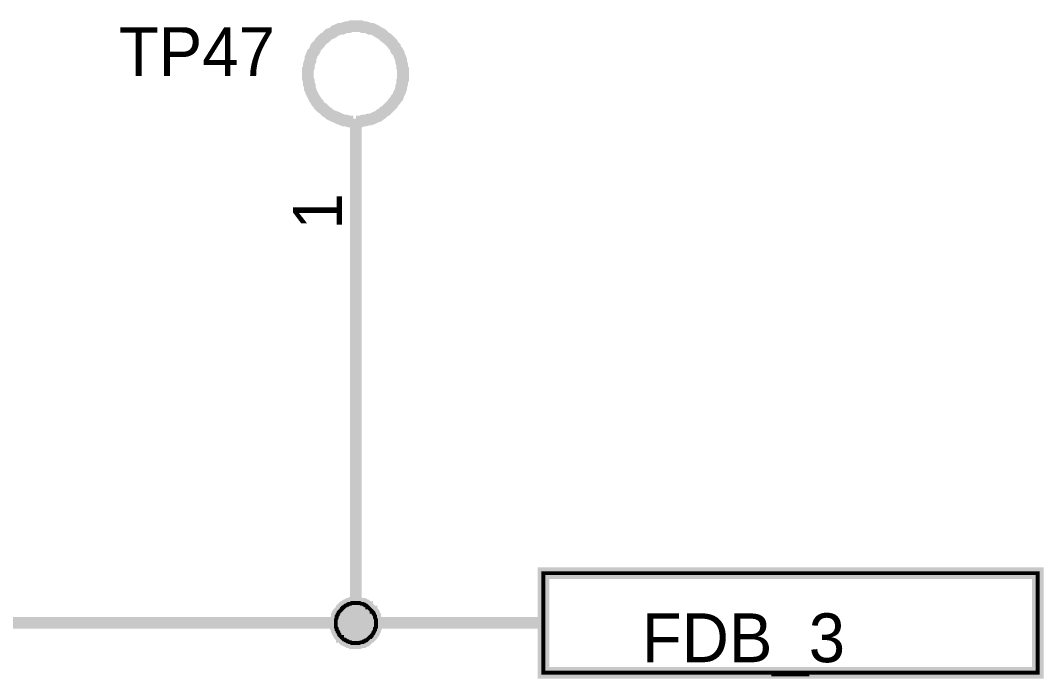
# Model space of a CAD drawing. Header units: millimetres. Extents: x 0 to 800, y 0 to 567.
# Drawn here: x 249.96 to 276.24, y 46.71 to 63.61 of the extents above; entities that cross this region are included whole.
import ezdxf

# ---------------------------------------------------------------- set-up
doc = ezdxf.new("R2010")
doc.units = ezdxf.units.MM
doc.layers.add('Sheet', color=255, linetype='Continuous')

msp = doc.modelspace()

# ---------------------------------------------------------------- linework, layer by layer
at = {"layer": 'Sheet'}
for points, const_width in [([(258.577, 63.456), (258.509, 63.456), (258.442, 63.456), (258.397, 63.433), (258.33, 63.433), (258.263, 63.411), (258.218, 63.389), (258.151, 63.389), (258.106, 63.366), (258.039, 63.344), (257.994, 63.299), (257.949, 63.277), (257.882, 63.254), (257.837, 63.209), (257.793, 63.165), (257.748, 63.142), (257.703, 63.097), (257.658, 63.053), (257.636, 63.008), (257.591, 62.963), (257.546, 62.918), (257.524, 62.851), (257.501, 62.806), (257.457, 62.761), (257.434, 62.694), (257.412, 62.649), (257.412, 62.582), (257.389, 62.537), (257.367, 62.47), (257.367, 62.403), (257.345, 62.358), (257.345, 62.291), (257.345, 62.224)], 0.3), ([(259.786, 62.224), (259.786, 62.291), (259.786, 62.358), (259.764, 62.403), (259.764, 62.47), (259.741, 62.537), (259.741, 62.582), (259.719, 62.649), (259.697, 62.694), (259.674, 62.761), (259.652, 62.806), (259.607, 62.851), (259.585, 62.918), (259.54, 62.963), (259.517, 63.008), (259.473, 63.053), (259.428, 63.097), (259.383, 63.142), (259.338, 63.165), (259.293, 63.209), (259.249, 63.254), (259.204, 63.277), (259.159, 63.299), (259.092, 63.344), (259.047, 63.366), (259.002, 63.389), (258.935, 63.389), (258.89, 63.411), (258.823, 63.433), (258.756, 63.433), (258.711, 63.456), (258.644, 63.456), (258.577, 63.456)], 0.3), ([(257.345, 62.224), (257.345, 62.157), (257.345, 62.112), (257.367, 62.045), (257.367, 61.977), (257.389, 61.933), (257.389, 61.865), (257.412, 61.821), (257.434, 61.753), (257.457, 61.709), (257.479, 61.664), (257.501, 61.619), (257.546, 61.552), (257.569, 61.507), (257.613, 61.462), (257.636, 61.417), (257.681, 61.373), (257.725, 61.35), (257.77, 61.305), (257.815, 61.261), (257.86, 61.238), (257.905, 61.193), (257.949, 61.171), (257.994, 61.149), (258.061, 61.126), (258.106, 61.104), (258.151, 61.081), (258.218, 61.059), (258.263, 61.037), (258.33, 61.037), (258.397, 61.014), (258.442, 61.014), (258.509, 61.014)], 0.3), ([(258.577, 61.014), (258.644, 61.014), (258.711, 61.014), (258.756, 61.037), (258.823, 61.037), (258.89, 61.059), (258.935, 61.059), (259.002, 61.081), (259.047, 61.104), (259.092, 61.126), (259.159, 61.149), (259.204, 61.193), (259.249, 61.216), (259.293, 61.261), (259.338, 61.283), (259.383, 61.328), (259.428, 61.373), (259.473, 61.417), (259.517, 61.462), (259.54, 61.507), (259.585, 61.552), (259.607, 61.597), (259.652, 61.641), (259.674, 61.709), (259.697, 61.753), (259.719, 61.798), (259.741, 61.865), (259.741, 61.91), (259.764, 61.977), (259.764, 62.045), (259.786, 62.089), (259.786, 62.157), (259.786, 62.224)], 0.3), ([(258.577, 61.081), (258.577, 57.587)], 0.3), ([(246.571, 48.135), (258.577, 48.135), (258.577, 57.587)], 0.3), ([(258.061, 48.135), (258.061, 48.157), (258.061, 48.18), (258.061, 48.202), (258.061, 48.225), (258.084, 48.269), (258.084, 48.292), (258.084, 48.314), (258.106, 48.337), (258.106, 48.359), (258.129, 48.381), (258.129, 48.404), (258.151, 48.426), (258.151, 48.426), (258.173, 48.449), (258.196, 48.471), (258.218, 48.493), (258.218, 48.516), (258.241, 48.538), (258.263, 48.538), (258.285, 48.561), (258.308, 48.583), (258.33, 48.583), (258.353, 48.605), (258.375, 48.605), (258.397, 48.628), (258.42, 48.628), (258.442, 48.628), (258.465, 48.65), (258.487, 48.65), (258.532, 48.65), (258.554, 48.65), (258.577, 48.65)], 0.3), ([(258.061, 48.135), (258.061, 48.157), (258.061, 48.18), (258.061, 48.202), (258.061, 48.225), (258.084, 48.269), (258.084, 48.292), (258.084, 48.314), (258.106, 48.337), (258.106, 48.359), (258.129, 48.381), (258.129, 48.404), (258.151, 48.426), (258.151, 48.426), (258.173, 48.449), (258.196, 48.471), (258.218, 48.493), (258.218, 48.516), (258.241, 48.538), (258.263, 48.538), (258.285, 48.561), (258.308, 48.583), (258.33, 48.583), (258.353, 48.605), (258.375, 48.605), (258.397, 48.628), (258.42, 48.628), (258.442, 48.628), (258.465, 48.65), (258.487, 48.65), (258.532, 48.65), (258.554, 48.65), (258.577, 48.65)], 0.3), ([(258.061, 48.135), (258.061, 48.157), (258.061, 48.18), (258.061, 48.202), (258.061, 48.225), (258.084, 48.269), (258.084, 48.292), (258.084, 48.314), (258.106, 48.337), (258.106, 48.359), (258.129, 48.381), (258.129, 48.404), (258.151, 48.426), (258.151, 48.426), (258.173, 48.449), (258.196, 48.471), (258.218, 48.493), (258.218, 48.516), (258.241, 48.538), (258.263, 48.538), (258.285, 48.561), (258.308, 48.583), (258.33, 48.583), (258.353, 48.605), (258.375, 48.605), (258.397, 48.628), (258.42, 48.628), (258.442, 48.628), (258.465, 48.65), (258.487, 48.65), (258.532, 48.65), (258.554, 48.65), (258.577, 48.65)], 0.3), ([(258.061, 48.135), (258.061, 48.157), (258.061, 48.18), (258.061, 48.202), (258.061, 48.225), (258.084, 48.269), (258.084, 48.292), (258.084, 48.314), (258.106, 48.337), (258.106, 48.359), (258.129, 48.381), (258.129, 48.404), (258.151, 48.426), (258.151, 48.426), (258.173, 48.449), (258.196, 48.471), (258.218, 48.493), (258.218, 48.516), (258.241, 48.538), (258.263, 48.538), (258.285, 48.561), (258.308, 48.583), (258.33, 48.583), (258.353, 48.605), (258.375, 48.605), (258.397, 48.628), (258.42, 48.628), (258.442, 48.628), (258.465, 48.65), (258.487, 48.65), (258.532, 48.65), (258.554, 48.65), (258.577, 48.65)], 0.3), ([(258.061, 48.135), (258.061, 48.157), (258.061, 48.18), (258.061, 48.202), (258.061, 48.225), (258.084, 48.269), (258.084, 48.292), (258.084, 48.314), (258.106, 48.337), (258.106, 48.359), (258.129, 48.381), (258.129, 48.404), (258.151, 48.426), (258.151, 48.426), (258.173, 48.449), (258.196, 48.471), (258.218, 48.493), (258.218, 48.516), (258.241, 48.538), (258.263, 48.538), (258.285, 48.561), (258.308, 48.583), (258.33, 48.583), (258.353, 48.605), (258.375, 48.605), (258.397, 48.628), (258.42, 48.628), (258.442, 48.628), (258.465, 48.65), (258.487, 48.65), (258.532, 48.65), (258.554, 48.65), (258.577, 48.65)], 0.0991), ([(258.061, 48.135), (258.061, 48.157), (258.061, 48.18), (258.061, 48.202), (258.061, 48.225), (258.084, 48.269), (258.084, 48.292), (258.084, 48.314), (258.106, 48.337), (258.106, 48.359), (258.129, 48.381), (258.129, 48.404), (258.151, 48.426), (258.151, 48.426), (258.173, 48.449), (258.196, 48.471), (258.218, 48.493), (258.218, 48.516), (258.241, 48.538), (258.263, 48.538), (258.285, 48.561), (258.308, 48.583), (258.33, 48.583), (258.353, 48.605), (258.375, 48.605), (258.397, 48.628), (258.42, 48.628), (258.442, 48.628), (258.465, 48.65), (258.487, 48.65), (258.532, 48.65), (258.554, 48.65), (258.577, 48.65)], 0.0991), ([(258.061, 48.135), (258.061, 48.157), (258.061, 48.18), (258.061, 48.202), (258.061, 48.225), (258.084, 48.269), (258.084, 48.292), (258.084, 48.314), (258.106, 48.337), (258.106, 48.359), (258.129, 48.381), (258.129, 48.404), (258.151, 48.426), (258.151, 48.426), (258.173, 48.449), (258.196, 48.471), (258.218, 48.493), (258.218, 48.516), (258.241, 48.538), (258.263, 48.538), (258.285, 48.561), (258.308, 48.583), (258.33, 48.583), (258.353, 48.605), (258.375, 48.605), (258.397, 48.628), (258.42, 48.628), (258.442, 48.628), (258.465, 48.65), (258.487, 48.65), (258.532, 48.65), (258.554, 48.65), (258.577, 48.65)], 0.0991), ([(258.061, 48.135), (258.061, 48.157), (258.061, 48.18), (258.061, 48.202), (258.061, 48.225), (258.084, 48.269), (258.084, 48.292), (258.084, 48.314), (258.106, 48.337), (258.106, 48.359), (258.129, 48.381), (258.129, 48.404), (258.151, 48.426), (258.151, 48.426), (258.173, 48.449), (258.196, 48.471), (258.218, 48.493), (258.218, 48.516), (258.241, 48.538), (258.263, 48.538), (258.285, 48.561), (258.308, 48.583), (258.33, 48.583), (258.353, 48.605), (258.375, 48.605), (258.397, 48.628), (258.42, 48.628), (258.442, 48.628), (258.465, 48.65), (258.487, 48.65), (258.532, 48.65), (258.554, 48.65), (258.577, 48.65)], 0.0991), ([(258.577, 48.65), (258.577, 48.65)], 0.3), ([(258.577, 48.65), (258.599, 48.65), (258.621, 48.65), (258.644, 48.65), (258.666, 48.65), (258.711, 48.628), (258.733, 48.628), (258.756, 48.628), (258.778, 48.605), (258.801, 48.605), (258.823, 48.583), (258.845, 48.583), (258.868, 48.561), (258.868, 48.538), (258.89, 48.538), (258.913, 48.516), (258.935, 48.493), (258.957, 48.471), (258.98, 48.449), (258.98, 48.426), (259.002, 48.426), (259.025, 48.404), (259.025, 48.381), (259.047, 48.359), (259.047, 48.337), (259.069, 48.314), (259.069, 48.292), (259.069, 48.269), (259.092, 48.225), (259.092, 48.202), (259.092, 48.18), (259.092, 48.157), (259.092, 48.135)], 0.3), ([(258.577, 48.65), (258.577, 48.65)], 0.3), ([(258.577, 48.65), (258.599, 48.65), (258.621, 48.65), (258.644, 48.65), (258.666, 48.65), (258.711, 48.628), (258.733, 48.628), (258.756, 48.628), (258.778, 48.605), (258.801, 48.605), (258.823, 48.583), (258.845, 48.583), (258.868, 48.561), (258.868, 48.538), (258.89, 48.538), (258.913, 48.516), (258.935, 48.493), (258.957, 48.471), (258.98, 48.449), (258.98, 48.426), (259.002, 48.426), (259.025, 48.404), (259.025, 48.381), (259.047, 48.359), (259.047, 48.337), (259.069, 48.314), (259.069, 48.292), (259.069, 48.269), (259.092, 48.225), (259.092, 48.202), (259.092, 48.18), (259.092, 48.157), (259.092, 48.135)], 0.3), ([(258.577, 48.65), (258.577, 48.65)], 0.3), ([(258.577, 48.65), (258.599, 48.65), (258.621, 48.65), (258.644, 48.65), (258.666, 48.65), (258.711, 48.628), (258.733, 48.628), (258.756, 48.628), (258.778, 48.605), (258.801, 48.605), (258.823, 48.583), (258.845, 48.583), (258.868, 48.561), (258.868, 48.538), (258.89, 48.538), (258.913, 48.516), (258.935, 48.493), (258.957, 48.471), (258.98, 48.449), (258.98, 48.426), (259.002, 48.426), (259.025, 48.404), (259.025, 48.381), (259.047, 48.359), (259.047, 48.337), (259.069, 48.314), (259.069, 48.292), (259.069, 48.269), (259.092, 48.225), (259.092, 48.202), (259.092, 48.18), (259.092, 48.157), (259.092, 48.135)], 0.3), ([(258.577, 48.65), (258.577, 48.65)], 0.3), ([(258.577, 48.65), (258.599, 48.65), (258.621, 48.65), (258.644, 48.65), (258.666, 48.65), (258.711, 48.628), (258.733, 48.628), (258.756, 48.628), (258.778, 48.605), (258.801, 48.605), (258.823, 48.583), (258.845, 48.583), (258.868, 48.561), (258.868, 48.538), (258.89, 48.538), (258.913, 48.516), (258.935, 48.493), (258.957, 48.471), (258.98, 48.449), (258.98, 48.426), (259.002, 48.426), (259.025, 48.404), (259.025, 48.381), (259.047, 48.359), (259.047, 48.337), (259.069, 48.314), (259.069, 48.292), (259.069, 48.269), (259.092, 48.225), (259.092, 48.202), (259.092, 48.18), (259.092, 48.157), (259.092, 48.135)], 0.3), ([(258.577, 48.65), (258.577, 48.65)], 0.0991), ([(258.577, 48.65), (258.599, 48.65), (258.621, 48.65), (258.644, 48.65), (258.666, 48.65), (258.711, 48.628), (258.733, 48.628), (258.756, 48.628), (258.778, 48.605), (258.801, 48.605), (258.823, 48.583), (258.845, 48.583), (258.868, 48.561), (258.868, 48.538), (258.89, 48.538), (258.913, 48.516), (258.935, 48.493), (258.957, 48.471), (258.98, 48.449), (258.98, 48.426), (259.002, 48.426), (259.025, 48.404), (259.025, 48.381), (259.047, 48.359), (259.047, 48.337), (259.069, 48.314), (259.069, 48.292), (259.069, 48.269), (259.092, 48.225), (259.092, 48.202), (259.092, 48.18), (259.092, 48.157), (259.092, 48.135)], 0.0991), ([(258.577, 48.65), (258.577, 48.65)], 0.0991), ([(258.577, 48.65), (258.599, 48.65), (258.621, 48.65), (258.644, 48.65), (258.666, 48.65), (258.711, 48.628), (258.733, 48.628), (258.756, 48.628), (258.778, 48.605), (258.801, 48.605), (258.823, 48.583), (258.845, 48.583), (258.868, 48.561), (258.868, 48.538), (258.89, 48.538), (258.913, 48.516), (258.935, 48.493), (258.957, 48.471), (258.98, 48.449), (258.98, 48.426), (259.002, 48.426), (259.025, 48.404), (259.025, 48.381), (259.047, 48.359), (259.047, 48.337), (259.069, 48.314), (259.069, 48.292), (259.069, 48.269), (259.092, 48.225), (259.092, 48.202), (259.092, 48.18), (259.092, 48.157), (259.092, 48.135)], 0.0991), ([(258.577, 48.65), (258.577, 48.65)], 0.0991), ([(258.577, 48.65), (258.599, 48.65), (258.621, 48.65), (258.644, 48.65), (258.666, 48.65), (258.711, 48.628), (258.733, 48.628), (258.756, 48.628), (258.778, 48.605), (258.801, 48.605), (258.823, 48.583), (258.845, 48.583), (258.868, 48.561), (258.868, 48.538), (258.89, 48.538), (258.913, 48.516), (258.935, 48.493), (258.957, 48.471), (258.98, 48.449), (258.98, 48.426), (259.002, 48.426), (259.025, 48.404), (259.025, 48.381), (259.047, 48.359), (259.047, 48.337), (259.069, 48.314), (259.069, 48.292), (259.069, 48.269), (259.092, 48.225), (259.092, 48.202), (259.092, 48.18), (259.092, 48.157), (259.092, 48.135)], 0.0991), ([(258.577, 48.65), (258.577, 48.65)], 0.0991), ([(258.577, 48.65), (258.599, 48.65), (258.621, 48.65), (258.644, 48.65), (258.666, 48.65), (258.711, 48.628), (258.733, 48.628), (258.756, 48.628), (258.778, 48.605), (258.801, 48.605), (258.823, 48.583), (258.845, 48.583), (258.868, 48.561), (258.868, 48.538), (258.89, 48.538), (258.913, 48.516), (258.935, 48.493), (258.957, 48.471), (258.98, 48.449), (258.98, 48.426), (259.002, 48.426), (259.025, 48.404), (259.025, 48.381), (259.047, 48.359), (259.047, 48.337), (259.069, 48.314), (259.069, 48.292), (259.069, 48.269), (259.092, 48.225), (259.092, 48.202), (259.092, 48.18), (259.092, 48.157), (259.092, 48.135)], 0.0991), ([(258.577, 47.62), (258.554, 47.62), (258.532, 47.62), (258.487, 47.62), (258.465, 47.62), (258.442, 47.642), (258.42, 47.642), (258.397, 47.642), (258.375, 47.665), (258.353, 47.665), (258.33, 47.687), (258.308, 47.687), (258.285, 47.709), (258.263, 47.709), (258.241, 47.732), (258.218, 47.754), (258.218, 47.777), (258.196, 47.777), (258.173, 47.799), (258.151, 47.821), (258.151, 47.844), (258.129, 47.866), (258.129, 47.889), (258.106, 47.911), (258.106, 47.933), (258.084, 47.956), (258.084, 47.978), (258.084, 48.001), (258.061, 48.023), (258.061, 48.045), (258.061, 48.09), (258.061, 48.113), (258.061, 48.135)], 0.3), ([(258.061, 48.135), (258.061, 48.135)], 0.3), ([(258.577, 47.62), (258.554, 47.62), (258.532, 47.62), (258.487, 47.62), (258.465, 47.62), (258.442, 47.642), (258.42, 47.642), (258.397, 47.642), (258.375, 47.665), (258.353, 47.665), (258.33, 47.687), (258.308, 47.687), (258.285, 47.709), (258.263, 47.709), (258.241, 47.732), (258.218, 47.754), (258.218, 47.777), (258.196, 47.777), (258.173, 47.799), (258.151, 47.821), (258.151, 47.844), (258.129, 47.866), (258.129, 47.889), (258.106, 47.911), (258.106, 47.933), (258.084, 47.956), (258.084, 47.978), (258.084, 48.001), (258.061, 48.023), (258.061, 48.045), (258.061, 48.09), (258.061, 48.113), (258.061, 48.135)], 0.3), ([(258.061, 48.135), (258.061, 48.135)], 0.3), ([(258.577, 47.62), (258.554, 47.62), (258.532, 47.62), (258.487, 47.62), (258.465, 47.62), (258.442, 47.642), (258.42, 47.642), (258.397, 47.642), (258.375, 47.665), (258.353, 47.665), (258.33, 47.687), (258.308, 47.687), (258.285, 47.709), (258.263, 47.709), (258.241, 47.732), (258.218, 47.754), (258.218, 47.777), (258.196, 47.777), (258.173, 47.799), (258.151, 47.821), (258.151, 47.844), (258.129, 47.866), (258.129, 47.889), (258.106, 47.911), (258.106, 47.933), (258.084, 47.956), (258.084, 47.978), (258.084, 48.001), (258.061, 48.023), (258.061, 48.045), (258.061, 48.09), (258.061, 48.113), (258.061, 48.135)], 0.3), ([(258.061, 48.135), (258.061, 48.135)], 0.3), ([(258.577, 47.62), (258.554, 47.62), (258.532, 47.62), (258.487, 47.62), (258.465, 47.62), (258.442, 47.642), (258.42, 47.642), (258.397, 47.642), (258.375, 47.665), (258.353, 47.665), (258.33, 47.687), (258.308, 47.687), (258.285, 47.709), (258.263, 47.709), (258.241, 47.732), (258.218, 47.754), (258.218, 47.777), (258.196, 47.777), (258.173, 47.799), (258.151, 47.821), (258.151, 47.844), (258.129, 47.866), (258.129, 47.889), (258.106, 47.911), (258.106, 47.933), (258.084, 47.956), (258.084, 47.978), (258.084, 48.001), (258.061, 48.023), (258.061, 48.045), (258.061, 48.09), (258.061, 48.113), (258.061, 48.135)], 0.3), ([(258.061, 48.135), (258.061, 48.135)], 0.3), ([(258.577, 47.62), (258.554, 47.62), (258.532, 47.62), (258.487, 47.62), (258.465, 47.62), (258.442, 47.642), (258.42, 47.642), (258.397, 47.642), (258.375, 47.665), (258.353, 47.665), (258.33, 47.687), (258.308, 47.687), (258.285, 47.709), (258.263, 47.709), (258.241, 47.732), (258.218, 47.754), (258.218, 47.777), (258.196, 47.777), (258.173, 47.799), (258.151, 47.821), (258.151, 47.844), (258.129, 47.866), (258.129, 47.889), (258.106, 47.911), (258.106, 47.933), (258.084, 47.956), (258.084, 47.978), (258.084, 48.001), (258.061, 48.023), (258.061, 48.045), (258.061, 48.09), (258.061, 48.113), (258.061, 48.135)], 0.0991), ([(258.061, 48.135), (258.061, 48.135)], 0.0991), ([(258.577, 47.62), (258.554, 47.62), (258.532, 47.62), (258.487, 47.62), (258.465, 47.62), (258.442, 47.642), (258.42, 47.642), (258.397, 47.642), (258.375, 47.665), (258.353, 47.665), (258.33, 47.687), (258.308, 47.687), (258.285, 47.709), (258.263, 47.709), (258.241, 47.732), (258.218, 47.754), (258.218, 47.777), (258.196, 47.777), (258.173, 47.799), (258.151, 47.821), (258.151, 47.844), (258.129, 47.866), (258.129, 47.889), (258.106, 47.911), (258.106, 47.933), (258.084, 47.956), (258.084, 47.978), (258.084, 48.001), (258.061, 48.023), (258.061, 48.045), (258.061, 48.09), (258.061, 48.113), (258.061, 48.135)], 0.0991), ([(258.061, 48.135), (258.061, 48.135)], 0.0991), ([(258.577, 47.62), (258.554, 47.62), (258.532, 47.62), (258.487, 47.62), (258.465, 47.62), (258.442, 47.642), (258.42, 47.642), (258.397, 47.642), (258.375, 47.665), (258.353, 47.665), (258.33, 47.687), (258.308, 47.687), (258.285, 47.709), (258.263, 47.709), (258.241, 47.732), (258.218, 47.754), (258.218, 47.777), (258.196, 47.777), (258.173, 47.799), (258.151, 47.821), (258.151, 47.844), (258.129, 47.866), (258.129, 47.889), (258.106, 47.911), (258.106, 47.933), (258.084, 47.956), (258.084, 47.978), (258.084, 48.001), (258.061, 48.023), (258.061, 48.045), (258.061, 48.09), (258.061, 48.113), (258.061, 48.135)], 0.0991), ([(258.061, 48.135), (258.061, 48.135)], 0.0991), ([(258.577, 47.62), (258.554, 47.62), (258.532, 47.62), (258.487, 47.62), (258.465, 47.62), (258.442, 47.642), (258.42, 47.642), (258.397, 47.642), (258.375, 47.665), (258.353, 47.665), (258.33, 47.687), (258.308, 47.687), (258.285, 47.709), (258.263, 47.709), (258.241, 47.732), (258.218, 47.754), (258.218, 47.777), (258.196, 47.777), (258.173, 47.799), (258.151, 47.821), (258.151, 47.844), (258.129, 47.866), (258.129, 47.889), (258.106, 47.911), (258.106, 47.933), (258.084, 47.956), (258.084, 47.978), (258.084, 48.001), (258.061, 48.023), (258.061, 48.045), (258.061, 48.09), (258.061, 48.113), (258.061, 48.135)], 0.0991), ([(258.061, 48.135), (258.061, 48.135)], 0.0991), ([(258.577, 48.135), (263.392, 48.135)], 0.3), ([(259.092, 48.135), (259.092, 48.113), (259.092, 48.09), (259.092, 48.045), (259.092, 48.023), (259.069, 48.001), (259.069, 47.978), (259.069, 47.956), (259.047, 47.933), (259.047, 47.911), (259.025, 47.889), (259.025, 47.866), (259.002, 47.844), (258.98, 47.821), (258.98, 47.799), (258.957, 47.777), (258.935, 47.777), (258.913, 47.754), (258.89, 47.732), (258.868, 47.709), (258.868, 47.709), (258.845, 47.687), (258.823, 47.687), (258.801, 47.665), (258.778, 47.665), (258.756, 47.642), (258.733, 47.642), (258.711, 47.642), (258.666, 47.62), (258.644, 47.62), (258.621, 47.62), (258.599, 47.62), (258.577, 47.62)], 0.3), ([(259.092, 48.135), (259.092, 48.113), (259.092, 48.09), (259.092, 48.045), (259.092, 48.023), (259.069, 48.001), (259.069, 47.978), (259.069, 47.956), (259.047, 47.933), (259.047, 47.911), (259.025, 47.889), (259.025, 47.866), (259.002, 47.844), (258.98, 47.821), (258.98, 47.799), (258.957, 47.777), (258.935, 47.777), (258.913, 47.754), (258.89, 47.732), (258.868, 47.709), (258.868, 47.709), (258.845, 47.687), (258.823, 47.687), (258.801, 47.665), (258.778, 47.665), (258.756, 47.642), (258.733, 47.642), (258.711, 47.642), (258.666, 47.62), (258.644, 47.62), (258.621, 47.62), (258.599, 47.62), (258.577, 47.62)], 0.3), ([(259.092, 48.135), (259.092, 48.113), (259.092, 48.09), (259.092, 48.045), (259.092, 48.023), (259.069, 48.001), (259.069, 47.978), (259.069, 47.956), (259.047, 47.933), (259.047, 47.911), (259.025, 47.889), (259.025, 47.866), (259.002, 47.844), (258.98, 47.821), (258.98, 47.799), (258.957, 47.777), (258.935, 47.777), (258.913, 47.754), (258.89, 47.732), (258.868, 47.709), (258.868, 47.709), (258.845, 47.687), (258.823, 47.687), (258.801, 47.665), (258.778, 47.665), (258.756, 47.642), (258.733, 47.642), (258.711, 47.642), (258.666, 47.62), (258.644, 47.62), (258.621, 47.62), (258.599, 47.62), (258.577, 47.62)], 0.3), ([(259.092, 48.135), (259.092, 48.113), (259.092, 48.09), (259.092, 48.045), (259.092, 48.023), (259.069, 48.001), (259.069, 47.978), (259.069, 47.956), (259.047, 47.933), (259.047, 47.911), (259.025, 47.889), (259.025, 47.866), (259.002, 47.844), (258.98, 47.821), (258.98, 47.799), (258.957, 47.777), (258.935, 47.777), (258.913, 47.754), (258.89, 47.732), (258.868, 47.709), (258.868, 47.709), (258.845, 47.687), (258.823, 47.687), (258.801, 47.665), (258.778, 47.665), (258.756, 47.642), (258.733, 47.642), (258.711, 47.642), (258.666, 47.62), (258.644, 47.62), (258.621, 47.62), (258.599, 47.62), (258.577, 47.62)], 0.3), ([(259.092, 48.135), (259.092, 48.113), (259.092, 48.09), (259.092, 48.045), (259.092, 48.023), (259.069, 48.001), (259.069, 47.978), (259.069, 47.956), (259.047, 47.933), (259.047, 47.911), (259.025, 47.889), (259.025, 47.866), (259.002, 47.844), (258.98, 47.821), (258.98, 47.799), (258.957, 47.777), (258.935, 47.777), (258.913, 47.754), (258.89, 47.732), (258.868, 47.709), (258.868, 47.709), (258.845, 47.687), (258.823, 47.687), (258.801, 47.665), (258.778, 47.665), (258.756, 47.642), (258.733, 47.642), (258.711, 47.642), (258.666, 47.62), (258.644, 47.62), (258.621, 47.62), (258.599, 47.62), (258.577, 47.62)], 0.0991), ([(259.092, 48.135), (259.092, 48.113), (259.092, 48.09), (259.092, 48.045), (259.092, 48.023), (259.069, 48.001), (259.069, 47.978), (259.069, 47.956), (259.047, 47.933), (259.047, 47.911), (259.025, 47.889), (259.025, 47.866), (259.002, 47.844), (258.98, 47.821), (258.98, 47.799), (258.957, 47.777), (258.935, 47.777), (258.913, 47.754), (258.89, 47.732), (258.868, 47.709), (258.868, 47.709), (258.845, 47.687), (258.823, 47.687), (258.801, 47.665), (258.778, 47.665), (258.756, 47.642), (258.733, 47.642), (258.711, 47.642), (258.666, 47.62), (258.644, 47.62), (258.621, 47.62), (258.599, 47.62), (258.577, 47.62)], 0.0991), ([(259.092, 48.135), (259.092, 48.113), (259.092, 48.09), (259.092, 48.045), (259.092, 48.023), (259.069, 48.001), (259.069, 47.978), (259.069, 47.956), (259.047, 47.933), (259.047, 47.911), (259.025, 47.889), (259.025, 47.866), (259.002, 47.844), (258.98, 47.821), (258.98, 47.799), (258.957, 47.777), (258.935, 47.777), (258.913, 47.754), (258.89, 47.732), (258.868, 47.709), (258.868, 47.709), (258.845, 47.687), (258.823, 47.687), (258.801, 47.665), (258.778, 47.665), (258.756, 47.642), (258.733, 47.642), (258.711, 47.642), (258.666, 47.62), (258.644, 47.62), (258.621, 47.62), (258.599, 47.62), (258.577, 47.62)], 0.0991), ([(259.092, 48.135), (259.092, 48.113), (259.092, 48.09), (259.092, 48.045), (259.092, 48.023), (259.069, 48.001), (259.069, 47.978), (259.069, 47.956), (259.047, 47.933), (259.047, 47.911), (259.025, 47.889), (259.025, 47.866), (259.002, 47.844), (258.98, 47.821), (258.98, 47.799), (258.957, 47.777), (258.935, 47.777), (258.913, 47.754), (258.89, 47.732), (258.868, 47.709), (258.868, 47.709), (258.845, 47.687), (258.823, 47.687), (258.801, 47.665), (258.778, 47.665), (258.756, 47.642), (258.733, 47.642), (258.711, 47.642), (258.666, 47.62), (258.644, 47.62), (258.621, 47.62), (258.599, 47.62), (258.577, 47.62)], 0.0991), ([(259.092, 48.135), (259.092, 48.135), (259.092, 48.135), (259.092, 48.135), (259.092, 48.135), (259.092, 48.135), (259.092, 48.135), (259.092, 48.135), (259.092, 48.135), (259.092, 48.135), (259.092, 48.135), (259.092, 48.135), (259.092, 48.135), (259.092, 48.135), (259.092, 48.135), (259.092, 48.135), (259.092, 48.135), (259.092, 48.135), (259.092, 48.135), (259.092, 48.135), (259.092, 48.135), (259.092, 48.135), (259.092, 48.135), (259.092, 48.135), (259.092, 48.135), (259.092, 48.135), (259.092, 48.135), (259.092, 48.135), (259.092, 48.135), (259.092, 48.135), (259.092, 48.135), (259.092, 48.135), (259.092, 48.135)], 0.3), ([(259.092, 48.135), (259.092, 48.135)], 0.3), ([(259.092, 48.135), (259.092, 48.135), (259.092, 48.135), (259.092, 48.135), (259.092, 48.135), (259.092, 48.135), (259.092, 48.135), (259.092, 48.135), (259.092, 48.135), (259.092, 48.135), (259.092, 48.135), (259.092, 48.135), (259.092, 48.135), (259.092, 48.135), (259.092, 48.135), (259.092, 48.135), (259.092, 48.135), (259.092, 48.135), (259.092, 48.135), (259.092, 48.135), (259.092, 48.135), (259.092, 48.135), (259.092, 48.135), (259.092, 48.135), (259.092, 48.135), (259.092, 48.135), (259.092, 48.135), (259.092, 48.135), (259.092, 48.135), (259.092, 48.135), (259.092, 48.135), (259.092, 48.135), (259.092, 48.135)], 0.3), ([(259.092, 48.135), (259.092, 48.135)], 0.3), ([(259.092, 48.135), (259.092, 48.135), (259.092, 48.135), (259.092, 48.135), (259.092, 48.135), (259.092, 48.135), (259.092, 48.135), (259.092, 48.135), (259.092, 48.135), (259.092, 48.135), (259.092, 48.135), (259.092, 48.135), (259.092, 48.135), (259.092, 48.135), (259.092, 48.135), (259.092, 48.135), (259.092, 48.135), (259.092, 48.135), (259.092, 48.135), (259.092, 48.135), (259.092, 48.135), (259.092, 48.135), (259.092, 48.135), (259.092, 48.135), (259.092, 48.135), (259.092, 48.135), (259.092, 48.135), (259.092, 48.135), (259.092, 48.135), (259.092, 48.135), (259.092, 48.135), (259.092, 48.135), (259.092, 48.135)], 0.3), ([(259.092, 48.135), (259.092, 48.135)], 0.3), ([(259.092, 48.135), (259.092, 48.135), (259.092, 48.135), (259.092, 48.135), (259.092, 48.135), (259.092, 48.135), (259.092, 48.135), (259.092, 48.135), (259.092, 48.135), (259.092, 48.135), (259.092, 48.135), (259.092, 48.135), (259.092, 48.135), (259.092, 48.135), (259.092, 48.135), (259.092, 48.135), (259.092, 48.135), (259.092, 48.135), (259.092, 48.135), (259.092, 48.135), (259.092, 48.135), (259.092, 48.135), (259.092, 48.135), (259.092, 48.135), (259.092, 48.135), (259.092, 48.135), (259.092, 48.135), (259.092, 48.135), (259.092, 48.135), (259.092, 48.135), (259.092, 48.135), (259.092, 48.135), (259.092, 48.135)], 0.3), ([(259.092, 48.135), (259.092, 48.135)], 0.3), ([(259.092, 48.135), (259.092, 48.135), (259.092, 48.135), (259.092, 48.135), (259.092, 48.135), (259.092, 48.135), (259.092, 48.135), (259.092, 48.135), (259.092, 48.135), (259.092, 48.135), (259.092, 48.135), (259.092, 48.135), (259.092, 48.135), (259.092, 48.135), (259.092, 48.135), (259.092, 48.135), (259.092, 48.135), (259.092, 48.135), (259.092, 48.135), (259.092, 48.135), (259.092, 48.135), (259.092, 48.135), (259.092, 48.135), (259.092, 48.135), (259.092, 48.135), (259.092, 48.135), (259.092, 48.135), (259.092, 48.135), (259.092, 48.135), (259.092, 48.135), (259.092, 48.135), (259.092, 48.135), (259.092, 48.135)], 0.0991), ([(259.092, 48.135), (259.092, 48.135)], 0.0991), ([(259.092, 48.135), (259.092, 48.135), (259.092, 48.135), (259.092, 48.135), (259.092, 48.135), (259.092, 48.135), (259.092, 48.135), (259.092, 48.135), (259.092, 48.135), (259.092, 48.135), (259.092, 48.135), (259.092, 48.135), (259.092, 48.135), (259.092, 48.135), (259.092, 48.135), (259.092, 48.135), (259.092, 48.135), (259.092, 48.135), (259.092, 48.135), (259.092, 48.135), (259.092, 48.135), (259.092, 48.135), (259.092, 48.135), (259.092, 48.135), (259.092, 48.135), (259.092, 48.135), (259.092, 48.135), (259.092, 48.135), (259.092, 48.135), (259.092, 48.135), (259.092, 48.135), (259.092, 48.135), (259.092, 48.135)], 0.0991), ([(259.092, 48.135), (259.092, 48.135)], 0.0991), ([(259.092, 48.135), (259.092, 48.135), (259.092, 48.135), (259.092, 48.135), (259.092, 48.135), (259.092, 48.135), (259.092, 48.135), (259.092, 48.135), (259.092, 48.135), (259.092, 48.135), (259.092, 48.135), (259.092, 48.135), (259.092, 48.135), (259.092, 48.135), (259.092, 48.135), (259.092, 48.135), (259.092, 48.135), (259.092, 48.135), (259.092, 48.135), (259.092, 48.135), (259.092, 48.135), (259.092, 48.135), (259.092, 48.135), (259.092, 48.135), (259.092, 48.135), (259.092, 48.135), (259.092, 48.135), (259.092, 48.135), (259.092, 48.135), (259.092, 48.135), (259.092, 48.135), (259.092, 48.135), (259.092, 48.135)], 0.0991), ([(259.092, 48.135), (259.092, 48.135)], 0.0991), ([(259.092, 48.135), (259.092, 48.135), (259.092, 48.135), (259.092, 48.135), (259.092, 48.135), (259.092, 48.135), (259.092, 48.135), (259.092, 48.135), (259.092, 48.135), (259.092, 48.135), (259.092, 48.135), (259.092, 48.135), (259.092, 48.135), (259.092, 48.135), (259.092, 48.135), (259.092, 48.135), (259.092, 48.135), (259.092, 48.135), (259.092, 48.135), (259.092, 48.135), (259.092, 48.135), (259.092, 48.135), (259.092, 48.135), (259.092, 48.135), (259.092, 48.135), (259.092, 48.135), (259.092, 48.135), (259.092, 48.135), (259.092, 48.135), (259.092, 48.135), (259.092, 48.135), (259.092, 48.135), (259.092, 48.135)], 0.0991), ([(259.092, 48.135), (259.092, 48.135)], 0.0991)]:
    msp.add_lwpolyline(points, dxfattribs=dict(at, const_width=const_width))
for points, const_width in [([(263.392, 46.858), (263.392, 49.412), (276.093, 49.412), (276.093, 46.858), (263.392, 46.858)], 0.3), ([(263.392, 49.412), (263.392, 46.858), (276.093, 46.858), (276.093, 49.412), (263.392, 49.412), (263.392, 49.412)], 0.0991)]:
    msp.add_lwpolyline(points, close=True, dxfattribs=dict(at, const_width=const_width))
at = {"layer": 'Sheet', "const_width": 0.508}
msp.add_lwpolyline([(258.308, 48.138, 1), (258.816, 48.138, 1)], format="xyb", close=True, dxfattribs=at)

# ---------------------------------------------------------------- texts
at = {"layer": 'Sheet'}
for s, p in [('TP47', (252.484, 62.179)), ('FDB_3', (265.923, 47.127))]:
    msp.add_text(s, height=1.2543, dxfattribs=at).set_placement(p)
msp.add_text('1', height=1.254, rotation=90, dxfattribs=at).set_placement((258.218, 58.237))

doc.saveas('drawing.dxf')
